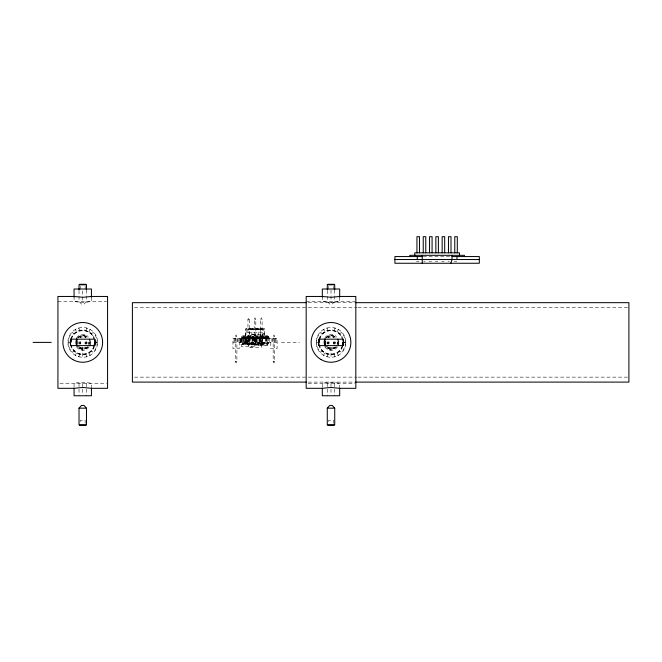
<?xml version="1.0" encoding="UTF-8"?>
<svg xmlns="http://www.w3.org/2000/svg" width="662" height="662" viewBox="0 0 662 662"><rect width="100%" height="100%" fill="white"/><g stroke="black" fill="none" stroke-linecap="round" stroke-linejoin="round"><path stroke-width="0.5" stroke-dasharray="3.31 2.48" d="M245.701 342.386L245.602 329.18L246.115 328.509L264.37 328.575L264.717 338.414M88.898 343.421L89.113 341.815A6.206 6.206 0 0 1 88.898 343.421L88.278 344.919M337.148 343.421L337.363 341.815A6.206 6.206 0 0 1 337.148 343.421L336.528 344.919M249.044 342.386L248.581 344.497L248.937 347.351L261.382 347.351L261.738 344.497L261.275 342.386M267.398 343.586L267.705 342.386M242.549 338.166L242.904 336.801L254.316 336.801L243.004 337.049L242.656 338.414M243.608 336.801L243.252 338.166L242.027 338.414M243.359 338.414L243.707 337.049M243.955 338.166L244.311 336.801M244.063 338.414L244.41 337.049M245.006 336.801L244.659 338.166L243.426 338.166L243.492 342.386M245.362 338.166L245.71 336.801M245.461 338.414L245.817 337.049M246.413 336.801L246.065 338.166L244.832 338.166L244.882 342.386M246.165 338.414L246.521 337.049M246.769 338.166L247.116 336.801M247.224 337.049L246.868 338.414L246.843 334.691L245.602 333.449M247.82 336.801L247.464 338.166L246.239 338.414M247.571 338.414L247.919 337.049M248.167 338.166L248.523 336.801M248.871 338.166L249.226 336.801M249.326 337.049L248.962 338.166M249.574 338.166L249.922 336.801M250.029 337.049L249.748 338.166M250.625 336.801L250.277 338.166L247.646 338.166L247.588 342.386M250.733 337.049L250.377 338.414L251.676 338.166L252.032 336.801M250.981 338.166L251.328 336.801M251.08 338.414L251.502 336.801M251.783 338.414L252.205 336.801M252.379 338.166L252.735 336.801M252.487 338.414L252.834 337.049M253.438 336.801L253.083 338.166L251.858 338.166M253.19 338.414L253.538 337.049M79.539 354.377L78.894 356.777L75.302 355.287A14.895 14.895 0 0 1 75.302 329.486L78.894 327.996L79.539 330.396M85.961 330.396L86.606 327.996L90.198 329.486L88.956 331.637M327.789 354.377L327.144 356.777L323.553 355.287A14.895 14.895 0 0 1 323.553 329.486L327.144 327.996L327.789 330.396M334.211 330.396L334.856 327.996L338.447 329.486L337.206 331.637M256.939 342.386L256.442 346.358L241.299 346.358L240.786 338.414M71.438 338.812C74.185 327.98 91.315 327.98 94.062 338.812M94.062 345.953C91.315 356.793 74.185 356.793 71.438 345.953M319.688 338.812C322.435 327.98 339.565 327.98 342.312 338.812M342.312 345.953C339.565 356.793 322.435 356.793 319.688 345.953M235.333 336.503L236.119 334.939L236.897 336.503L236.897 361.427L236.119 362.991L235.333 361.427L235.333 336.503L236.897 336.503M248.002 344.596L247.944 319.374L248.73 317.81L249.508 319.374L249.508 344.298L248.73 345.862L247.944 344.298L249.508 344.298M254.249 319.374L255.035 317.81L255.813 319.374L255.813 344.298L255.035 345.862L254.249 344.298L254.249 319.374L255.813 319.374M260.555 319.374L261.341 317.81L262.119 319.374L262.119 344.298L261.341 345.862L260.555 344.298L260.555 319.374L262.119 319.374M273.166 336.503L273.952 334.939L274.73 336.503L274.73 361.427L273.952 362.991L273.166 361.427L273.166 336.503L274.73 336.503M263.286 342.386L262.152 344.497L248.159 344.497L247.025 342.386L247.025 338.414M76.544 353.136L75.302 355.287A14.895 14.895 0 0 0 97.645 342.386A14.895 14.895 0 0 0 75.302 329.486L76.544 331.637M324.794 353.136L323.553 355.287A14.895 14.895 0 0 0 345.895 342.386A14.895 14.895 0 0 0 323.553 329.486L324.794 331.637M76.701 337.777L77.644 336.553A7.447 7.447 0 0 1 88.17 336.553M324.951 337.777L325.894 336.553A7.447 7.447 0 0 1 336.42 336.553M264.717 333.449L263.476 334.691L263.443 338.414M91.174 333.962L93.127 332.465A13.778 13.778 0 0 1 97.107 342.064L94.666 342.386L97.107 342.709A13.778 13.778 0 0 1 93.127 352.308L91.174 350.81M74.326 350.81L72.373 352.308A13.778 13.778 0 0 1 68.393 342.709M339.424 333.962L341.377 332.465A13.778 13.778 0 0 1 345.357 342.064L342.916 342.386L345.357 342.709A13.778 13.778 0 0 1 341.377 352.308L339.424 350.81M322.576 350.81L320.623 352.308A13.778 13.778 0 0 1 316.643 342.709M266.174 337.67L265.801 343.504L268.904 343.504L268.904 342.386M423.208 256.558L451.335 256.558M416.439 261.507L418.972 261.507M423.688 261.507L425.277 261.507M429.05 261.507L431.583 261.507M435.356 261.507L437.888 261.507M441.662 261.507L444.194 261.507M447.967 261.507L449.233 261.507M454.273 261.507L456.805 261.507M57.925 301.425L106.565 301.425M306.175 301.425L354.815 301.425M308.244 302.666L354.791 302.666M134.469 307.631L307.209 307.631M308.244 307.631L356.859 307.631M357.894 307.631L628.9 307.631M247.944 319.374L249.508 319.374M245.602 329.18L264.717 329.18M255.789 334.442L252.065 334.442L252.065 335.435M260.621 334.691L249.698 334.691L249.698 332.208M255.813 335.684L254.572 335.435M268.549 338.414L268.573 336.428L265.445 336.428L265.545 338.414M245.602 337.421L243.12 337.421L243.12 338.414M241.613 337.67L244.717 337.67M250.037 337.67L253.141 337.67M258.71 337.67L261.813 337.67M265.445 337.67L268.549 337.67M262.74 338.166L261.507 338.166L261.159 336.801M265.545 338.166L264.32 338.166L263.964 336.801M268.358 338.166L267.125 338.166L266.778 336.801M67.855 342.386L70.338 342.386M95.163 342.386L97.645 342.386M232.966 342.386L277.105 342.386M281.35 342.386L299.472 342.386M316.105 342.386L318.587 342.386M343.413 342.386L345.895 342.386M242.292 343.007L244.03 343.007M245.147 343.007L252.594 343.007M253.712 343.007L255.449 343.007M249.855 343.504L252.958 343.504L253.016 338.414M257.981 343.504L261.085 343.504L261.085 342.386M242.292 343.975L244.03 343.975M245.147 343.975L252.594 343.975M253.712 343.975L255.449 343.975M254.249 344.298L255.813 344.298M260.555 344.298L262.119 344.298M240.803 344.596L256.939 344.596M235.333 361.427L236.897 361.427M273.166 361.427L274.73 361.427M134.469 377.141L307.209 377.141M308.244 377.141L356.859 377.141M357.894 377.141L627.866 377.141M308.244 382.106L354.791 382.106M59.944 383.348L106.565 383.348M308.194 383.348L354.815 383.348M266.265 337.67L266.612 338.414M328.054 347.194L331.157 348.022L334.26 347.194A6.206 6.206 0 0 1 328.054 347.194L326.771 346.201M79.804 347.194L82.907 348.022L86.01 347.194A6.206 6.206 0 0 1 79.804 347.194L78.521 346.201M322.576 333.962L320.623 332.465A13.778 13.778 0 0 0 316.643 342.064M326.771 347.343C329.494 350.173 334.624 349.503 336.528 346.06A6.206 6.206 0 0 1 325.778 346.06M74.326 333.962L72.373 332.465A13.778 13.778 0 0 0 68.393 342.064M78.521 347.343C81.244 350.173 86.374 349.503 88.278 346.06A6.206 6.206 0 0 1 77.528 346.06M324.951 346.996L325.894 348.22A7.447 7.447 0 0 0 337.603 346.681M76.701 346.996L77.644 348.22A7.447 7.447 0 0 0 89.353 346.681M337.206 353.136L338.447 355.287L334.856 356.777L334.211 354.377M88.956 353.136L90.198 355.287L86.606 356.777L85.961 354.377M268.573 336.428L261.829 336.18L261.581 337.421M267.829 338.166L267.481 336.801L256.07 336.801L267.374 337.049L267.655 338.166M266.67 337.049L267.026 338.414L265.727 338.166L265.371 336.801M266.074 336.801L266.422 338.166M265.272 337.049L265.619 338.414M264.668 336.801L265.023 338.166M264.568 337.049L264.916 338.414M263.865 337.049L264.212 338.414L262.913 338.166L262.566 336.801M263.269 336.801L263.617 338.166M263.162 337.049C262.913 339.854 264.097 336.428 264.328 338.414M262.814 338.414L262.384 336.801M261.862 336.801L262.21 338.166M261.755 337.049L262.111 338.414M261.051 337.049L261.407 338.414M260.456 336.801L260.811 338.166M260.356 337.049L260.704 338.414M259.752 336.801L260.108 338.166L261.333 338.414M260 338.414L259.578 336.801M259.049 336.801L259.405 338.166M259.297 338.414L258.875 336.801M258.354 336.801L258.701 338.166M258.246 337.049L258.594 338.414M259.405 342.386L259.711 343.586M257.65 336.801L257.998 338.166M257.543 337.049L257.824 338.166M256.947 336.801L257.295 338.166L259.934 338.166L259.951 342.386M256.839 337.049L257.195 338.414M339.689 297.453L339.689 301.425L335.344 302.137A8.515 1.845 0 0 1 326.656 302.137L322.311 301.425L322.311 297.453M339.689 388.313L339.689 383.348L335.344 382.636A8.515 1.845 0 0 0 326.656 382.636L322.311 383.348L322.311 388.313M334.724 290.047L334.724 301.425L332.216 304.156L329.784 304.156L327.276 301.425L327.276 290.047M334.724 383.348L334.724 395.76M333.425 286.282L333.425 289.261M333.425 423.316L333.425 420.337L328.575 420.337L328.575 423.316M331 290.047L331 301.425M331 347.227L331 356.537M331 383.348L331 394.726M328.575 286.282L328.575 289.261M327.276 383.348L327.276 395.76M275.996 338.414L275.996 342.386M275.086 338.414L275.086 342.386M272.81 338.414L272.81 342.386M271.9 338.414L271.9 342.386M270.799 342.386L270.799 348.593L277.105 348.593L277.105 338.414L232.966 338.414L232.966 348.593L239.272 348.593L239.272 342.386M269.285 338.414L269.285 342.386M269.029 338.414L269.029 337.421L261.126 337.421L261.126 338.414M268.433 337.421L268.276 342.386M268.391 342.386L267.779 344.083L259.322 344.083L258.71 342.386M267.796 342.386L267.796 345.614L263.824 345.614L263.824 342.386M267.622 337.67L267.622 338.414M267.456 342.386L267.481 335.435L242.904 335.435L242.904 338.414M267.34 337.421L267.34 338.414M267.2 337.421L267.2 338.414M266.745 337.421L266.761 342.386M266.447 338.414L266.447 342.386M266.381 337.67L266.381 338.414L265.901 336.801M266.149 337.421L266.256 342.386M265.958 337.421L265.958 338.414M265.247 338.414L265.247 342.386M265.057 337.421L265.098 338.414M265.148 342.386L265.148 343.876L257.204 343.876L257.204 342.386M264.841 342.386L263.509 342.759L262.375 344.869L247.936 344.869L246.802 342.759L245.478 342.759L245.577 332.208L264.494 332.208L264.494 338.414M264.51 342.386L264.51 343.876M264.006 337.421L264.006 338.414M263.766 342.386L263.766 343.876M262.814 337.421L262.723 342.386M262.475 338.414L262.524 343.876M261.945 342.386L261.945 345.614L257.973 345.614L257.981 342.386M261.78 343.876L261.813 336.428L258.71 336.428L258.71 338.414M261.498 338.414L261.498 342.386M261.366 328.484L261.366 329.726M260.878 337.67L260.878 338.414M260.745 328.484L260.704 342.386M260.373 328.484L260.373 329.726M260.199 338.414L260.199 342.386M259.794 342.386L259.794 343.876M259.727 337.173L259.703 342.386M259.628 328.484L259.628 329.726M259.636 337.67L259.636 342.386M259.487 338.414L259.487 342.386M258.892 338.166L258.941 342.386M258.552 342.386L258.552 343.876M258.387 328.484L258.387 329.726M258.188 332.208L258.188 338.414M257.89 328.484L257.89 329.726M257.808 342.386L257.808 343.876M257.65 335.435L257.65 338.414M257.518 338.414L257.518 342.386M257.146 328.484L257.146 329.726M256.649 328.484L256.649 329.726M256.682 337.173L256.682 338.414M256.517 338.414L256.558 343.504L253.455 343.504L253.455 338.414L253.389 342.386M256.169 338.414L256.169 342.386M255.979 338.414L255.979 342.386M255.664 337.173L255.664 338.414M255.532 342.386L255.532 338.414L255.449 344.596M255.193 335.435L255.193 338.414M254.969 338.414L254.969 342.386M254.647 337.173L254.655 342.386M254.531 338.414L254.465 342.386M253.894 338.414L253.894 342.386M253.67 328.484L253.67 329.726M253.612 336.801L253.712 344.596M253.174 328.484L253.174 329.726M253.141 338.414L253.141 336.428L250.037 336.428L250.037 338.414M252.619 337.173L252.561 338.166M252.594 342.386L252.594 344.596M252.429 328.484L252.429 329.726M252.379 338.414L252.379 342.386M252.214 337.67L252.214 338.414M252.073 347.351L252.073 346.855L250.584 346.855L250.584 347.351M251.932 328.484L251.932 329.726M252.007 338.414L252.007 342.386M251.883 332.208L251.858 338.414M251.601 337.173L251.601 338.414M251.295 342.386L251.295 343.876L243.351 343.876L243.351 342.386M250.972 337.67L250.972 338.414M250.691 328.484L250.691 329.726M250.584 337.173L250.658 343.876M250.203 335.435L250.203 338.414M249.946 328.484L249.946 329.726M249.864 338.414L249.913 343.876M249.74 342.386L249.74 344.596M249.226 338.414L249.226 342.386M248.953 328.484L248.953 329.726M248.697 336.801L248.225 342.386M248.73 338.414L248.672 343.876M248.564 338.414L248.598 342.386M248.209 328.484L248.209 329.726M247.72 338.414L247.72 342.386M246.711 338.414L246.686 343.876M246.521 338.414L246.454 342.386M246.016 338.414L245.941 343.876M245.834 342.386L245.834 343.504L242.731 343.504L242.731 338.166M245.188 336.801L244.766 338.414L244.717 336.428L241.613 336.428L241.613 338.414M245.147 342.386L245.147 344.596M244.7 342.386L244.7 343.876M244.501 338.414L244.501 342.386M244.361 337.421L244.361 338.414M243.955 342.386L244.03 344.596M243.873 338.414L243.873 342.386M243.782 337.67L243.748 342.386M242.54 337.67L242.54 338.414M242.292 342.386L242.292 344.596M241.92 338.414L241.92 342.386M241.787 338.414L241.729 342.386M241.473 338.414L241.473 342.386M240.91 338.414L240.91 342.386M239.52 338.414L239.52 342.386M238.163 338.414L238.163 342.386M237.253 338.414L237.253 342.386M234.977 338.414L234.977 342.386M234.067 338.414L234.067 342.386M91.439 297.453L91.439 301.425L87.094 302.137A8.515 1.845 0 0 1 78.406 302.137L74.061 301.425L74.061 297.453M91.439 388.313L91.439 383.348L87.094 382.636A8.515 1.845 0 0 0 78.406 382.636L74.061 383.348L74.061 388.313M86.474 290.047L86.474 301.425L83.966 304.156L81.534 304.156L79.026 301.425L79.026 290.047M86.474 383.348L86.474 395.76M85.175 286.282L85.175 289.261M85.175 423.316L85.175 420.337L80.325 420.337L80.325 423.316M82.75 290.924L82.75 301.425M82.75 347.227L82.75 356.537M82.75 383.348L82.75 394.726M80.325 286.282L80.325 289.261M79.026 383.348L79.026 395.76M246.024 328.534A1.341 0.952 -90 0 1 246.297 328.484M264.022 328.484A1.341 0.952 90 0 1 264.287 328.534M325.894 337.686A7.447 7.447 0 0 1 336.42 337.686M336.42 347.078A7.447 7.447 0 0 1 325.894 347.078M342.759 346.375A12.412 12.412 0 0 1 319.01 345.597M319.01 339.176A12.412 12.412 0 0 1 342.469 337.637M342.511 345.473A11.916 11.916 0 0 1 319.489 345.473M319.489 339.3A11.916 11.916 0 0 1 342.511 339.3M335.824 347.211A6.827 6.827 0 0 1 325.092 345.796M326.176 337.562A6.827 6.827 0 0 1 335.824 337.562M94.261 345.473A11.916 11.916 0 0 1 71.239 345.473M71.239 339.3A11.916 11.916 0 0 1 94.261 339.3M87.574 347.211A6.827 6.827 0 0 1 76.842 345.796M77.926 337.562A6.827 6.827 0 0 1 87.574 337.562M77.644 337.686A7.447 7.447 0 0 1 88.17 337.686M94.509 346.375A12.412 12.412 0 0 1 70.76 345.597M70.76 339.176A12.412 12.412 0 0 1 94.219 337.637M88.17 347.078A7.447 7.447 0 0 1 77.644 347.078M267.092 344.083L267.001 345.531L260.141 345.531L260.141 342.635L266.952 342.635L267.092 344.083M89.113 342.957L88.898 344.563A6.206 6.206 0 0 0 88.898 341.352L89.113 342.957M337.363 342.957L337.148 344.563A6.206 6.206 0 0 0 337.148 341.352L337.363 342.957M263.476 333.449L262.235 334.691L262.235 337.173L248.085 337.173L248.085 334.691L246.843 333.449L246.843 329.726L263.476 329.726L263.476 333.449M79.804 336.445L78.521 337.43A6.206 6.206 0 0 1 87.293 337.43C85.34 335.502 82.187 335.08 79.804 336.445M328.054 336.445L326.771 337.43A6.206 6.206 0 0 1 335.543 337.43C333.59 335.502 330.437 335.08 328.054 336.445M81.302 336.958L79.804 337.579A6.206 6.206 0 0 1 86.01 337.579L84.513 336.958L81.302 336.958M329.552 336.958L328.054 337.579A6.206 6.206 0 0 1 334.26 337.579L332.763 336.958L329.552 336.958M240.529 342.386L240.529 338.414L240.463 342.386"/><path stroke-width="0.99" d="M70.76 339.176L70.338 342.386L70.76 345.597L94.74 345.597L95.163 342.386L94.74 339.176L70.76 339.176A12.412 12.412 0 0 0 70.76 345.597M71.239 339.3L70.834 342.386A11.916 11.916 0 0 1 71.239 339.3L71.62 338.381M319.01 339.176L318.587 342.386L319.01 345.597L342.99 345.597L343.413 342.386L342.99 339.176L319.01 339.176A12.412 12.412 0 0 0 319.01 345.597M319.489 339.3L319.084 342.386A11.916 11.916 0 0 1 319.489 339.3L319.87 338.381M450.772 263.261L452.014 259.537L452.014 255.317M79.026 408.173L81.534 405.442L83.966 405.442L86.474 408.173L86.474 424.805L79.026 424.805L79.026 408.173L86.474 408.173M327.276 408.173L329.784 405.442L332.216 405.442L334.724 408.173L334.724 424.805L327.276 424.805L327.276 408.173L334.724 408.173M422.224 256.558L394.916 256.558L394.916 263.261L479.321 263.261L479.321 256.558L452.014 256.558M394.916 259.537L479.321 259.537M79.523 284.296L85.977 284.296M327.773 284.296L334.227 284.296M306.175 302.666L132.4 302.666L132.4 382.106L306.175 382.106M355.825 302.666L628.9 302.666L628.9 382.106L355.825 382.106M33.1 342.386L51.222 342.386M79.523 425.302L85.977 425.302M327.773 425.302L334.227 425.302M464.426 256.558L464.426 255.317L409.811 255.317L409.811 256.558M459.461 255.631L459.461 252.834L414.776 252.834L414.776 255.631M457.301 252.834L457.301 236.698L454.769 236.698L454.769 252.834M456.979 256.558L456.979 259.537M450.996 252.834L450.996 236.698L448.464 236.698L448.464 252.834M444.69 252.834L444.69 236.698L442.158 236.698L442.158 252.834M438.385 252.834L438.385 236.698L435.853 236.698L435.853 252.834M432.079 252.834L432.079 236.698L429.547 236.698L429.547 252.834M425.774 252.834L425.774 236.698L423.241 236.698L423.241 252.834M422.224 255.317L422.224 263.261M419.468 252.834L419.468 236.698L416.936 236.698L416.936 252.834M417.259 256.558L417.259 259.537M339.689 297.288L339.689 289.013L322.311 289.013L322.311 297.288M339.689 388.52L339.689 395.76L322.311 395.76L322.311 388.52M334.724 289.683L334.724 284.792L327.276 284.792L327.276 289.683M324.951 338.911L324.951 345.986M91.439 297.288L91.439 289.013L74.061 289.013L74.061 297.288M91.439 388.52L91.439 395.76L74.061 395.76L74.061 388.52M86.474 289.683L86.474 284.792L79.026 284.792L79.026 289.683M76.701 338.787L76.701 345.986M337.603 339.234A7.447 7.447 0 0 1 338.348 344.885M325.158 344.563A6.206 6.206 0 0 1 325.158 341.352M342.99 339.176A12.412 12.412 0 0 1 342.99 345.597M325.092 345.796A6.827 6.827 0 0 1 325.092 338.969M76.842 345.796A6.827 6.827 0 0 1 76.842 338.969M89.353 339.234A7.447 7.447 0 0 1 90.098 344.885M76.908 344.563A6.206 6.206 0 0 1 76.908 341.352M94.74 339.176A12.412 12.412 0 0 1 94.74 345.597M76.908 343.421A6.206 6.206 0 0 1 76.908 340.21M94.666 342.386L94.261 345.473A11.916 11.916 0 0 0 94.666 342.386M342.916 342.386L342.511 345.473A11.916 11.916 0 0 0 342.916 342.386M91.439 296.46L82.75 297.312L74.061 296.46L57.925 296.46L57.925 388.313L74.061 388.313L82.75 387.452L91.439 388.313L107.575 388.313L107.575 296.46L91.439 296.46M339.689 296.46L331 297.312L322.311 296.46L306.175 296.46L306.175 388.313L322.311 388.313L331 387.452L339.689 388.313L355.825 388.313L355.825 296.46L339.689 296.46M80.549 342.213L79.059 342.213L79.059 343.702L80.549 343.702L80.549 342.213M86.755 342.213L85.266 342.213L85.266 343.702L86.755 343.702L86.755 342.213M328.799 342.213L327.309 342.213L327.309 343.702L328.799 343.702L328.799 342.213M335.005 342.213L333.516 342.213L333.516 343.702L335.005 343.702L335.005 342.213M321.07 359.582A19.86 19.86 0 0 0 350.86 342.386A19.86 19.86 0 0 0 321.07 325.183A19.86 19.86 0 0 0 321.07 359.582M72.82 359.582A19.86 19.86 0 0 0 102.61 342.386A19.86 19.86 0 0 0 72.82 325.183A19.86 19.86 0 0 0 72.82 359.582"/></g></svg>
